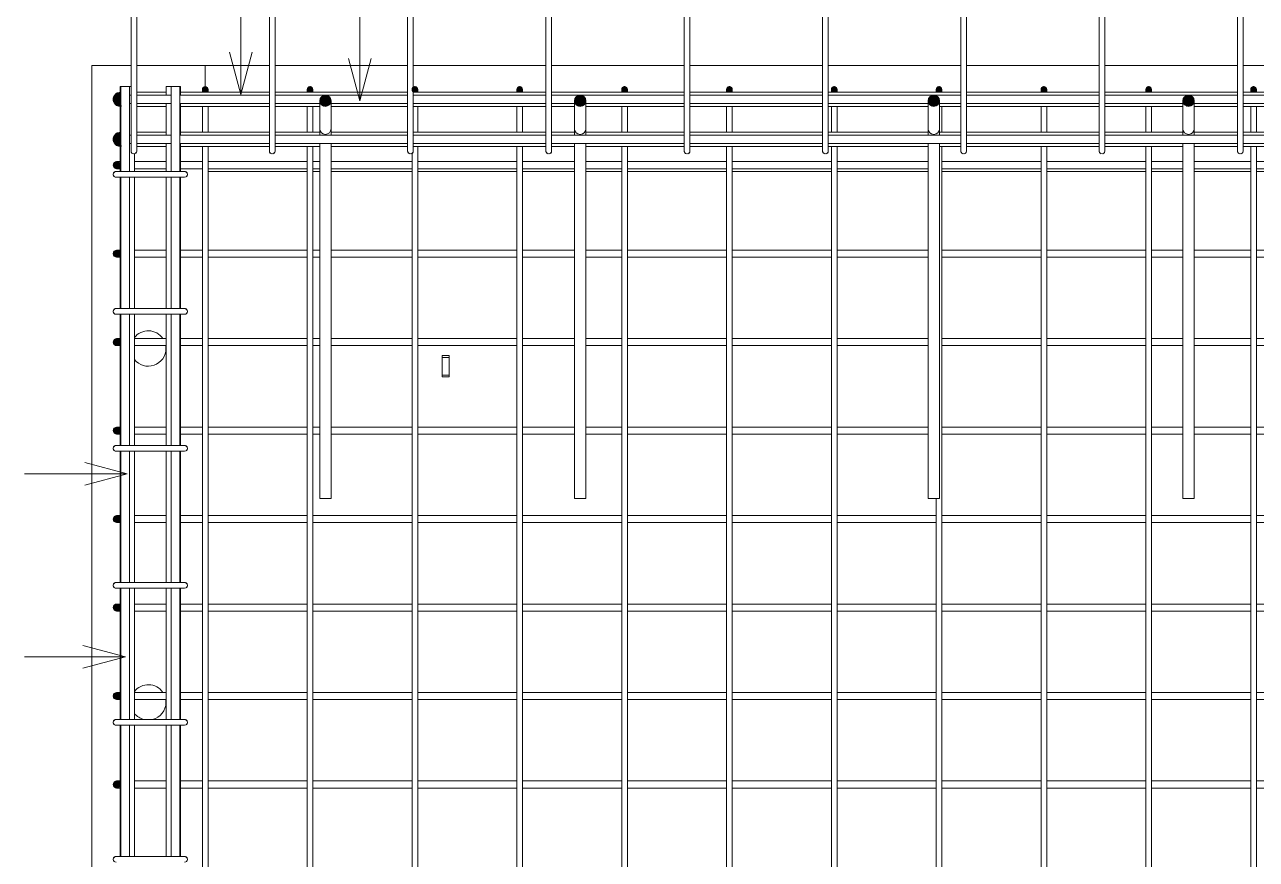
# Model space of a CAD drawing. Header units: millimetres. Extents: x 61914 to 85282, y 2378 to 28606.
# Drawn here: x 63088 to 64829, y 25979 to 27158 of the extents above; entities that cross this region are included whole.
import ezdxf

# ---------------------------------------------------------------- set-up
doc = ezdxf.new("R2010")
doc.units = ezdxf.units.MM
for name, color, linetype, lineweight in [('A-FLOR', 192, 'Continuous', 18), ('A-GENM', 13, 'Continuous', 18), ('S-RBAR', 171, 'Continuous', 18), ('S-RBAR-IDEN', 171, 'Continuous', 9)]:
    doc.layers.add(name, color=color, linetype=linetype, lineweight=lineweight)

# ---------------------------------------------------------------- blocks, each defined once
blk = doc.blocks.new('RR spread anchor face based - RR-SA-2_5-150-614724-Elevation Top1')
at = {"layer": 'A-GENM'}
for p, q in [((66318, 26687.9), (66318, 26690.4)), ((66318, 26690.4), (66328, 26690.4)), ((66318, 26662.9), (66318, 26687.9)), ((66318, 26687.9), (66328, 26687.9)), ((66328, 26690.4), (66328, 26687.9)), ((66328, 26687.9), (66328, 26662.9)), ((66318, 26660.4), (66318, 26662.9)), ((66318, 26662.9), (66328, 26662.9)), ((66328, 26660.4), (66318, 26660.4)), ((66328, 26662.9), (66328, 26660.4))]:
    blk.add_line(p, q, dxfattribs=at)

msp = doc.modelspace()

# ---------------------------------------------------------------- hatches: boundary and pattern name
at = {"layer": 'S-RBAR'}
h = msp.add_hatch(color=256, dxfattribs=at)
edge = h.paths.add_edge_path()
edge.add_arc((63223, 27052.4), 10, 84.3106, 270)
edge.add_line((63223, 27042.4), (63223, 27052.4))
edge.add_line((63223, 27052.4), (63224, 27062.3))
for points in [[(63223, 27042.4), (63224, 27043.1), (63224, 27060.5), (63217.2, 27060.5), (63213.5, 27049.3)], [(63343, 27062.4), (63347, 27066.4), (63343, 27070.4), (63339, 27066.4)], [(63491.2, 27062.4), (63495.2, 27066.4), (63491.2, 27070.4), (63487.2, 27066.4), (63491.1, 27062.5)], [(63510.6, 27042.8), (63519.5, 27045.7), (63519.5, 27055.1), (63510.6, 27058), (63505, 27050.4)], [(63639.4, 27062.4), (63643.4, 27066.4), (63639.4, 27070.4), (63635.6, 27066.2)], [(63787.6, 27062.4), (63791.6, 27066.4), (63787.6, 27070.4), (63783.6, 27066.4)], [(63870.6, 27042.8), (63879.5, 27045.7), (63879.5, 27055.1), (63870.6, 27058), (63865, 27050.4)], [(63935.8, 27062.4), (63939.8, 27066.4), (63935.8, 27070.4), (63931.8, 27066.4)], [(64084, 27062.4), (64088, 27066.4), (64084, 27070.4), (64080, 27066.4)], [(64232.1, 27062.4), (64236.1, 27066.4), (64232.1, 27070.4), (64228.1, 27066.4)], [(64370.6, 27042.8), (64379.5, 27045.7), (64379.5, 27055.1), (64370.6, 27058), (64365, 27050.4)], [(64380.3, 27062.4), (64384.3, 27066.4), (64380.3, 27070.4), (64376.3, 27066.4)], [(64528.5, 27062.4), (64532.5, 27066.4), (64528.5, 27070.4), (64524.5, 27066.4)], [(64676.7, 27062.4), (64680.7, 27066.4), (64676.7, 27070.4), (64672.7, 27066.4)], [(64730.6, 27042.8), (64739.5, 27045.7), (64739.5, 27055.1), (64730.6, 27058), (64725, 27050.4)], [(64824.9, 27062.4), (64828.9, 27066.4), (64824.9, 27070.4), (64820.9, 27066.4)], [(63223, 26985.9), (63224, 26986.6), (63224, 27004), (63217.2, 27004), (63213.5, 26992.8)], [(63218, 26954.4), (63223, 26959.4), (63218, 26964.4), (63213, 26959.4)], [(63218, 26829.4), (63223, 26834.4), (63218, 26839.4), (63213, 26834.4)], [(63218, 26704.4), (63223, 26709.4), (63218, 26714.4), (63213, 26709.4)], [(63218, 26579.4), (63223, 26584.4), (63218, 26589.4), (63213, 26584.4)], [(63218, 26454.4), (63223, 26459.4), (63218, 26464.4), (63213, 26459.4)], [(63218, 26329.4), (63223, 26334.5), (63218, 26339.4), (63213, 26334.4)], [(63218, 26204.4), (63223, 26209.4), (63218, 26214.4), (63213, 26209.4)], [(63218, 26079.4), (63223, 26084.4), (63218, 26089.4), (63213, 26084.4)]]:
    msp.add_hatch(color=256, dxfattribs=at).paths.add_polyline_path(points)
h = msp.add_hatch(color=256, dxfattribs=at)
edge = h.paths.add_edge_path()
edge.add_arc((63343, 27066.4), 4, 0, 360)
h = msp.add_hatch(color=256, dxfattribs=at)
edge = h.paths.add_edge_path()
edge.add_arc((63491.2, 27066.4), 4, 0, 360)
h = msp.add_hatch(color=256, dxfattribs=at)
edge = h.paths.add_edge_path()
edge.add_arc((63513, 27050.4), 8, 0, 360)
h = msp.add_hatch(color=256, dxfattribs=at)
edge = h.paths.add_edge_path()
edge.add_arc((63639.4, 27066.4), 4, 0, 360)
h = msp.add_hatch(color=256, dxfattribs=at)
edge = h.paths.add_edge_path()
edge.add_arc((63787.6, 27066.4), 4, 0, 360)
h = msp.add_hatch(color=256, dxfattribs=at)
edge = h.paths.add_edge_path()
edge.add_arc((63873, 27050.4), 8, 0, 360)
h = msp.add_hatch(color=256, dxfattribs=at)
edge = h.paths.add_edge_path()
edge.add_arc((63935.8, 27066.4), 4, 0, 360)
h = msp.add_hatch(color=256, dxfattribs=at)
edge = h.paths.add_edge_path()
edge.add_arc((64084, 27066.4), 4, 0, 360)
h = msp.add_hatch(color=256, dxfattribs=at)
edge = h.paths.add_edge_path()
edge.add_arc((64232.1, 27066.4), 4, 0, 360)
h = msp.add_hatch(color=256, dxfattribs=at)
edge = h.paths.add_edge_path()
edge.add_arc((64373, 27050.4), 8, 0, 360)
h = msp.add_hatch(color=256, dxfattribs=at)
edge = h.paths.add_edge_path()
edge.add_arc((64380.3, 27066.4), 4, 0, 360)
h = msp.add_hatch(color=256, dxfattribs=at)
edge = h.paths.add_edge_path()
edge.add_arc((64528.5, 27066.4), 4, 0, 360)
h = msp.add_hatch(color=256, dxfattribs=at)
edge = h.paths.add_edge_path()
edge.add_arc((64676.7, 27066.4), 4, 0, 360)
h = msp.add_hatch(color=256, dxfattribs=at)
edge = h.paths.add_edge_path()
edge.add_arc((64733, 27050.4), 8, 0, 360)
h = msp.add_hatch(color=256, dxfattribs=at)
edge = h.paths.add_edge_path()
edge.add_arc((64824.9, 27066.4), 4, 0, 360)
h = msp.add_hatch(color=256, dxfattribs=at)
edge = h.paths.add_edge_path()
edge.add_arc((63223, 27052.4), 10, 270, 277.0325)
edge.add_line((63224.3, 27042.5), (63223, 27052.4))
edge.add_line((63223, 27052.4), (63223, 27042.4))
h = msp.add_hatch(color=256, dxfattribs=at)
edge = h.paths.add_edge_path()
edge.add_arc((63223, 26995.9), 10, 84.3106, 270)
edge.add_line((63223, 26985.9), (63223, 26995.9))
edge.add_line((63223, 26995.9), (63224, 27005.8))
h = msp.add_hatch(color=256, dxfattribs=at)
edge = h.paths.add_edge_path()
edge.add_arc((63223, 26995.9), 10, 270, 277.0325)
edge.add_line((63224.3, 26986), (63223, 26995.9))
edge.add_line((63223, 26995.9), (63223, 26985.9))
h = msp.add_hatch(color=256, dxfattribs=at)
edge = h.paths.add_edge_path()
edge.add_arc((63218, 26959.4), 5, 0, 360)
h = msp.add_hatch(color=256, dxfattribs=at)
edge = h.paths.add_edge_path()
edge.add_arc((63218, 26834.4), 5, 0, 360)
h = msp.add_hatch(color=256, dxfattribs=at)
edge = h.paths.add_edge_path()
edge.add_arc((63218, 26709.4), 5, 0, 360)
h = msp.add_hatch(color=256, dxfattribs=at)
edge = h.paths.add_edge_path()
edge.add_arc((63218, 26584.4), 5, 0, 360)
h = msp.add_hatch(color=256, dxfattribs=at)
edge = h.paths.add_edge_path()
edge.add_arc((63218, 26459.4), 5, 0, 360)
h = msp.add_hatch(color=256, dxfattribs=at)
edge = h.paths.add_edge_path()
edge.add_arc((63218, 26334.4), 5, 0, 360)
h = msp.add_hatch(color=256, dxfattribs=at)
edge = h.paths.add_edge_path()
edge.add_arc((63218, 26209.4), 5, 0, 360)
h = msp.add_hatch(color=256, dxfattribs=at)
edge = h.paths.add_edge_path()
edge.add_arc((63218, 26084.4), 5, 0, 360)

# ---------------------------------------------------------------- linework, layer by layer
at = {"layer": 'A-FLOR'}
for p, q in [((63238.2, 27100.4), (63183, 27100.4)), ((63183, 27100.4), (63183, 25050.4)), ((63343, 27100.4), (63246.2, 27100.4)), ((63433.7, 27100.4), (63343, 27100.4)), ((63343, 27070.4), (63343, 27100.4)), ((63629.2, 27100.4), (63441.7, 27100.4)), ((63824.7, 27100.4), (63637.2, 27100.4)), ((64020.2, 27100.4), (63832.7, 27100.4)), ((64215.7, 27100.4), (64028.2, 27100.4)), ((64411.2, 27100.4), (64223.7, 27100.4)), ((64606.7, 27100.4), (64419.2, 27100.4)), ((64802.2, 27100.4), (64614.7, 27100.4)), ((64997.7, 27100.4), (64810.2, 27100.4)), ((63343, 27066.4), (63343, 27066.9)), ((63347, 26950.4), (63487.2, 26950.4)), ((63495.2, 26950.4), (63505, 26950.4)), ((63521, 26950.4), (63635.4, 26950.4)), ((63643.4, 26950.4), (63783.6, 26950.4)), ((63791.6, 26950.4), (63865, 26950.4)), ((63881, 26950.4), (63931.8, 26950.4)), ((63939.8, 26950.4), (64080, 26950.4)), ((64088, 26950.4), (64228.1, 26950.4)), ((64236.1, 26950.4), (64365, 26950.4)), ((64384.3, 26950.4), (64524.5, 26950.4)), ((64532.5, 26950.4), (64672.7, 26950.4)), ((64680.7, 26950.4), (64725, 26950.4)), ((64741, 26950.4), (64820.9, 26950.4)), ((64828.9, 26950.4), (64969, 26950.4))]:
    msp.add_line(p, q, dxfattribs=at)
for centre, start, end in [((63262.6, 26700.4), 34.3456, 142.1054), ((63262.6, 26700.4), 217.8946, 0), ((63262.6, 26700.4), 0, 9.2729), ((63262.6, 26200.4), 34.3456, 142.1054), ((63262.6, 26200.4), 0, 9.2729), ((63262.6, 26200.4), 283.6956, 0), ((63262.6, 26200.4), 217.8946, 256.3044)]:
    msp.add_arc(centre, 25, start, end, dxfattribs=at)
at = {"layer": 'S-RBAR'}
for p, q in [((63238.2, 27520.4), (63238.2, 26999.4)), ((63246.2, 27520.4), (63246.2, 26999.4)), ((63433.7, 27520.4), (63433.7, 26999.4)), ((63441.7, 27520.4), (63441.7, 26999.4)), ((63629.2, 27520.4), (63629.2, 26999.4)), ((63637.2, 27520.4), (63637.2, 26999.4)), ((63824.7, 27520.4), (63824.7, 26999.4)), ((63832.7, 27520.4), (63832.7, 26999.4)), ((64020.2, 27520.4), (64020.2, 26999.4)), ((64028.2, 27520.4), (64028.2, 26999.4)), ((64215.7, 27520.4), (64215.7, 26999.4)), ((64223.7, 27520.4), (64223.7, 26999.4)), ((64411.2, 27520.4), (64411.2, 26999.4)), ((64419.2, 27520.4), (64419.2, 26999.4)), ((64606.7, 27520.4), (64606.7, 26999.4)), ((64614.7, 27520.4), (64614.7, 26999.4)), ((64802.2, 27520.4), (64802.2, 26999.4)), ((64810.2, 27520.4), (64810.2, 26999.4)), ((63217.2, 27060.5), (63213.5, 27049.3)), ((63224, 27060.5), (63217.2, 27060.5)), ((63219, 27058.4), (63223.7, 27058.4)), ((63223, 27070.4), (63223, 27062.4)), ((63223, 27070.4), (63224, 27070.4)), ((63223, 27062.4), (63223.2, 27062.4)), ((63223, 27052.4), (63224, 27062.3)), ((63224, 27070.4), (63224, 26950.4)), ((63224, 27070.4), (63236, 27070.4)), ((63224, 27043.1), (63224, 27060.5)), ((63235.8, 27058.4), (63238, 27058.4)), ((63236, 27070.4), (63238.2, 27070.4)), ((63236, 27070.4), (63236, 26950.4)), ((63246.1, 27062.4), (63265, 27062.4)), ((63246.1, 27058.4), (63249, 27058.4)), ((63295.1, 27058.4), (63249, 27058.4)), ((63265, 27062.4), (63288, 27062.4)), ((63288, 27070.4), (63288, 27058.4)), ((63288, 27070.4), (63295.1, 27070.4)), ((63295.1, 27070.4), (63295.1, 26950.4)), ((63295.1, 27070.4), (63307.1, 27070.4)), ((63307.1, 27070.4), (63308, 27070.4)), ((63307.1, 27070.4), (63307.1, 26950.4)), ((63433.7, 27058.4), (63307.1, 27058.4)), ((63308, 27070.4), (63308, 27058.4)), ((63308, 27062.4), (63433.7, 27062.4)), ((63343, 27070.4), (63339, 27066.4)), ((63339, 27066.4), (63339, 27063.6)), ((63339, 27066.4), (63343, 27062.4)), ((63347, 27066.4), (63343, 27070.4)), ((63343, 27062.4), (63347, 27066.4)), ((63347, 27066.4), (63347, 27063.6)), ((63441.7, 27062.4), (63629.2, 27062.4)), ((63629.2, 27058.4), (63441.7, 27058.4)), ((63491.2, 27070.4), (63487.2, 27066.4)), ((63487.2, 27066.4), (63487.2, 27063.6)), ((63487.2, 27066.4), (63491.1, 27062.5)), ((63491.1, 27062.5), (63491.2, 27062.4)), ((63495.2, 27066.4), (63491.2, 27070.4)), ((63491.2, 27062.4), (63495.2, 27066.4)), ((63495.2, 27066.4), (63495.2, 27063.6)), ((63510.6, 27058), (63505, 27050.4)), ((63519.5, 27055.1), (63510.6, 27058)), ((63639.4, 27070.4), (63635.6, 27066.2)), ((63635.6, 27066.2), (63639.4, 27062.4)), ((63637.2, 27062.4), (63824.7, 27062.4)), ((63824.7, 27058.4), (63637.2, 27058.4)), ((63643.4, 27066.4), (63639.4, 27070.4)), ((63639.4, 27062.4), (63643.4, 27066.4)), ((63643.4, 27066.4), (63643.4, 27063.6)), ((63787.6, 27070.4), (63783.6, 27066.4)), ((63783.6, 27066.4), (63783.6, 27063.6)), ((63783.6, 27066.4), (63787.6, 27062.4)), ((63791.6, 27066.4), (63787.6, 27070.4)), ((63787.6, 27062.4), (63791.6, 27066.4)), ((63791.6, 27066.4), (63791.6, 27063.6)), ((63832.7, 27062.4), (64020.2, 27062.4)), ((64020.2, 27058.4), (63832.7, 27058.4)), ((63870.6, 27058), (63865, 27050.4)), ((63879.5, 27055.1), (63870.6, 27058)), ((63935.8, 27070.4), (63931.8, 27066.4)), ((63931.8, 27066.4), (63931.8, 27063.6)), ((63931.8, 27066.4), (63935.8, 27062.4)), ((63939.8, 27066.4), (63935.8, 27070.4)), ((63935.8, 27062.4), (63939.8, 27066.4)), ((63939.8, 27066.4), (63939.8, 27063.6)), ((64028.2, 27062.4), (64215.7, 27062.4)), ((64215.7, 27058.4), (64028.2, 27058.4)), ((64084, 27070.4), (64080, 27066.4)), ((64080, 27066.4), (64080, 27063.6)), ((64080, 27066.4), (64084, 27062.4)), ((64088, 27066.4), (64084, 27070.4)), ((64084, 27062.4), (64088, 27066.4)), ((64088, 27066.4), (64088, 27063.6)), ((64223.7, 27062.4), (64411.2, 27062.4)), ((64411.2, 27058.4), (64223.7, 27058.4)), ((64232.1, 27070.4), (64228.1, 27066.4)), ((64228.1, 27066.4), (64228.1, 27063.6)), ((64228.1, 27066.4), (64232.1, 27062.4)), ((64236.1, 27066.4), (64232.1, 27070.4)), ((64232.1, 27062.4), (64236.1, 27066.4)), ((64236.1, 27066.4), (64236.1, 27063.6)), ((64370.6, 27058), (64365, 27050.4)), ((64379.5, 27055.1), (64370.6, 27058)), ((64380.3, 27070.4), (64376.3, 27066.4)), ((64376.3, 27066.4), (64376.3, 27063.6)), ((64376.3, 27066.4), (64380.3, 27062.4)), ((64384.3, 27066.4), (64380.3, 27070.4)), ((64380.3, 27062.4), (64384.3, 27066.4)), ((64384.3, 27066.4), (64384.3, 27063.6)), ((64419.2, 27062.4), (64606.7, 27062.4)), ((64606.7, 27058.4), (64419.2, 27058.4)), ((64528.5, 27070.4), (64524.5, 27066.4)), ((64524.5, 27066.4), (64524.5, 27063.6)), ((64524.5, 27066.4), (64528.5, 27062.4)), ((64532.5, 27066.4), (64528.5, 27070.4)), ((64528.5, 27062.4), (64532.5, 27066.4)), ((64532.5, 27066.4), (64532.5, 27063.6)), ((64614.7, 27062.4), (64802.2, 27062.4)), ((64802.2, 27058.4), (64614.7, 27058.4)), ((64676.7, 27070.4), (64672.7, 27066.4)), ((64672.7, 27066.4), (64672.7, 27063.6)), ((64672.7, 27066.4), (64676.7, 27062.4)), ((64680.7, 27066.4), (64676.7, 27070.4)), ((64676.7, 27062.4), (64680.7, 27066.4)), ((64680.7, 27066.4), (64680.7, 27063.6)), ((64730.6, 27058), (64725, 27050.4)), ((64739.5, 27055.1), (64730.6, 27058)), ((64810.2, 27062.4), (64997.7, 27062.4)), ((64997.7, 27058.4), (64810.2, 27058.4)), ((64824.9, 27070.4), (64820.9, 27066.4)), ((64820.9, 27066.4), (64820.9, 27063.6)), ((64820.9, 27066.4), (64824.9, 27062.4)), ((64828.9, 27066.4), (64824.9, 27070.4)), ((64824.9, 27062.4), (64828.9, 27066.4)), ((64828.9, 27066.4), (64828.9, 27063.6)), ((63213.5, 27049.3), (63223, 27042.4)), ((63219, 27046.4), (63223.7, 27046.4)), ((63224.3, 27042.5), (63223, 27052.4)), ((63223, 27052.4), (63223, 27042.4)), ((63223, 27042.4), (63223, 27052.4)), ((63223, 27042.4), (63224, 27043.1)), ((63223, 27042.4), (63223.2, 27042.4)), ((63223, 27042.4), (63223, 27005.9)), ((63235.8, 27046.4), (63238, 27046.4)), ((63238.2, 27046.4), (63238.2, 26999.4)), ((63246.1, 27046.4), (63249, 27046.4)), ((63246.1, 27042.4), (63265, 27042.4)), ((63246.2, 27046.4), (63246.2, 26999.4)), ((63295.1, 27046.4), (63249, 27046.4)), ((63265, 27042.4), (63288, 27042.4)), ((63288, 27046.4), (63288, 27001.9)), ((63433.7, 27046.4), (63307.1, 27046.4)), ((63308, 27046.4), (63308, 27001.9)), ((63308, 27042.4), (63433.7, 27042.4)), ((63339, 27042.4), (63339, 27005.9)), ((63347, 27042.4), (63347, 27005.9)), ((63433.7, 27046.4), (63433.7, 26999.4)), ((63441.7, 27046.4), (63441.7, 26999.4)), ((63505, 27046.4), (63441.7, 27046.4)), ((63441.7, 27042.4), (63505, 27042.4)), ((63487.2, 27042.4), (63487.2, 27005.9)), ((63495.2, 27042.4), (63495.2, 27005.9)), ((63505, 27050.4), (63505, 27044.9)), ((63505, 27050.4), (63510.6, 27042.8)), ((63505, 27044.9), (63505, 27016.4)), ((63510.6, 27042.8), (63519.5, 27045.7)), ((63519.5, 27045.7), (63519.5, 27055.1)), ((63521, 27050.4), (63521, 27044.9)), ((63629.2, 27046.4), (63521, 27046.4)), ((63521, 27044.9), (63521, 27016.4)), ((63521, 27042.4), (63629.2, 27042.4)), ((63629.2, 27046.4), (63629.2, 26999.4)), ((63637.2, 27046.4), (63637.2, 26999.4)), ((63824.7, 27046.4), (63637.2, 27046.4)), ((63637.2, 27042.4), (63824.7, 27042.4)), ((63643.4, 27042.4), (63643.4, 27005.9)), ((63783.6, 27042.4), (63783.6, 27005.9)), ((63791.6, 27042.4), (63791.6, 27005.9)), ((63824.7, 27046.4), (63824.7, 26999.4)), ((63832.7, 27046.4), (63832.7, 26999.4)), ((63865, 27046.4), (63832.7, 27046.4)), ((63832.7, 27042.4), (63865, 27042.4)), ((63865, 27050.4), (63865, 27044.9)), ((63865, 27050.4), (63870.6, 27042.8)), ((63865, 27044.9), (63865, 27016.4)), ((63870.6, 27042.8), (63879.5, 27045.7)), ((63879.5, 27045.7), (63879.5, 27055.1)), ((63881, 27050.4), (63881, 27044.9)), ((64020.2, 27046.4), (63881, 27046.4)), ((63881, 27044.9), (63881, 27016.4)), ((63881, 27042.4), (64020.2, 27042.4)), ((63931.8, 27042.4), (63931.8, 27005.9)), ((63939.8, 27042.4), (63939.8, 27005.9)), ((64020.2, 27046.4), (64020.2, 26999.4)), ((64028.2, 27046.4), (64028.2, 26999.4)), ((64215.7, 27046.4), (64028.2, 27046.4)), ((64028.2, 27042.4), (64215.7, 27042.4)), ((64080, 27042.4), (64080, 27005.9)), ((64088, 27042.4), (64088, 27005.9)), ((64215.7, 27046.4), (64215.7, 26999.4)), ((64223.7, 27046.4), (64223.7, 26999.4)), ((64365, 27046.4), (64223.7, 27046.4)), ((64223.7, 27042.4), (64365, 27042.4)), ((64228.1, 27042.4), (64228.1, 27005.9)), ((64236.1, 27042.4), (64236.1, 27005.9)), ((64365, 27050.4), (64365, 27044.9)), ((64365, 27050.4), (64370.6, 27042.8)), ((64365, 27044.9), (64365, 27016.4)), ((64370.6, 27042.8), (64379.5, 27045.7)), ((64379.5, 27045.7), (64379.5, 27055.1)), ((64381, 27050.4), (64381, 27044.9)), ((64411.2, 27046.4), (64381, 27046.4)), ((64381, 27044.9), (64381, 27016.4)), ((64381, 27042.4), (64411.2, 27042.4)), ((64384.3, 27042.4), (64384.3, 27005.9)), ((64411.2, 27046.4), (64411.2, 26999.4)), ((64419.2, 27046.4), (64419.2, 26999.4)), ((64606.7, 27046.4), (64419.2, 27046.4)), ((64419.2, 27042.4), (64606.7, 27042.4)), ((64524.5, 27042.4), (64524.5, 27005.9)), ((64532.5, 27042.4), (64532.5, 27005.9)), ((64606.7, 27046.4), (64606.7, 26999.4)), ((64614.7, 27046.4), (64614.7, 26999.4)), ((64725, 27046.4), (64614.7, 27046.4)), ((64614.7, 27042.4), (64725, 27042.4)), ((64672.7, 27042.4), (64672.7, 27005.9)), ((64680.7, 27042.4), (64680.7, 27005.9)), ((64725, 27050.4), (64725, 27044.9)), ((64725, 27050.4), (64730.6, 27042.8)), ((64725, 27044.9), (64725, 27016.4)), ((64730.6, 27042.8), (64739.5, 27045.7)), ((64739.5, 27045.7), (64739.5, 27055.1)), ((64741, 27050.4), (64741, 27044.9)), ((64802.2, 27046.4), (64741, 27046.4)), ((64741, 27044.9), (64741, 27016.4)), ((64741, 27042.4), (64802.2, 27042.4)), ((64802.2, 27046.4), (64802.2, 26999.4)), ((64810.2, 27046.4), (64810.2, 26999.4)), ((64997.7, 27046.4), (64810.2, 27046.4)), ((64810.2, 27042.4), (64997.7, 27042.4)), ((64820.9, 27042.4), (64820.9, 27005.9)), ((64828.9, 27042.4), (64828.9, 27005.9)), ((63217.2, 27004), (63213.5, 26992.8)), ((63224, 27004), (63217.2, 27004)), ((63223, 27005.9), (63223.2, 27005.9)), ((63223, 26995.9), (63224, 27005.8)), ((63224, 26986.6), (63224, 27004)), ((63246.1, 27005.9), (63265, 27005.9)), ((63265, 27005.9), (63288, 27005.9)), ((63308, 27005.9), (63433.7, 27005.9)), ((63441.7, 27005.9), (63505, 27005.9)), ((63505, 27010.9), (63505, 27016.4)), ((63505, 27010.9), (63505, 27002.6)), ((63521, 27010.9), (63521, 27016.4)), ((63521, 27010.9), (63521, 27002.6)), ((63521, 27005.9), (63629.2, 27005.9)), ((63637.2, 27005.9), (63824.7, 27005.9)), ((63832.7, 27005.9), (63865, 27005.9)), ((63865, 27010.9), (63865, 27016.4)), ((63865, 27010.9), (63865, 27002.6)), ((63881, 27010.9), (63881, 27016.4)), ((63881, 27010.9), (63881, 27002.6)), ((63881, 27005.9), (64020.2, 27005.9)), ((64028.2, 27005.9), (64215.7, 27005.9)), ((64223.7, 27005.9), (64365, 27005.9)), ((64365, 27010.9), (64365, 27016.4)), ((64365, 27010.9), (64365, 27002.6)), ((64381, 27010.9), (64381, 27016.4)), ((64381, 27010.9), (64381, 27002.6)), ((64381, 27005.9), (64411.2, 27005.9)), ((64419.2, 27005.9), (64606.7, 27005.9)), ((64614.7, 27005.9), (64725, 27005.9)), ((64725, 27010.9), (64725, 27016.4)), ((64725, 27010.9), (64725, 27002.6)), ((64741, 27010.9), (64741, 27016.4)), ((64741, 27010.9), (64741, 27002.6)), ((64741, 27005.9), (64802.2, 27005.9)), ((64810.2, 27005.9), (64997.7, 27005.9)), ((63213.5, 26992.8), (63223, 26985.9)), ((63219, 27001.9), (63223.7, 27001.9)), ((63219, 26989.9), (63223.7, 26989.9)), ((63224.3, 26986), (63223, 26995.9)), ((63223, 26995.9), (63223, 26985.9)), ((63223, 26985.9), (63223, 26995.9)), ((63223, 26985.9), (63224, 26986.6)), ((63235.8, 27001.9), (63238, 27001.9)), ((63235.8, 26989.9), (63238, 26989.9)), ((63238.2, 26985.3), (63238.2, 26999.4)), ((63246.1, 27001.9), (63249, 27001.9)), ((63246.1, 26989.9), (63249, 26989.9)), ((63246.2, 26979.4), (63246.2, 26999.4)), ((63246.2, 26979.4), (63246.2, 26999.4)), ((63295.1, 27001.9), (63249, 27001.9)), ((63295.1, 26989.9), (63249, 26989.9)), ((63288, 26989.9), (63288, 26974)), ((63433.7, 27001.9), (63307.1, 27001.9)), ((63433.7, 26989.9), (63307.1, 26989.9)), ((63308, 26989.9), (63308, 26974)), ((63433.7, 26985.3), (63433.7, 26999.4)), ((63629.2, 27001.9), (63441.7, 27001.9)), ((63441.7, 26979.4), (63441.7, 26999.4)), ((63441.7, 26979.4), (63441.7, 26999.4)), ((63629.2, 26989.9), (63441.7, 26989.9)), ((63505, 26990), (63505, 26970.9)), ((63521, 26990), (63521, 26970.9)), ((63629.2, 26985.3), (63629.2, 26999.4)), ((63824.7, 27001.9), (63637.2, 27001.9)), ((63637.2, 26979.4), (63637.2, 26999.4)), ((63637.2, 26979.4), (63637.2, 26999.4)), ((63824.7, 26989.9), (63637.2, 26989.9)), ((63824.7, 26985.3), (63824.7, 26999.4)), ((64020.2, 27001.9), (63832.7, 27001.9)), ((63832.7, 26979.4), (63832.7, 26999.4)), ((63832.7, 26979.4), (63832.7, 26999.4)), ((64020.2, 26989.9), (63832.7, 26989.9)), ((63865, 26990), (63865, 26970.9)), ((63881, 26990), (63881, 26970.9)), ((64020.2, 26985.3), (64020.2, 26999.4)), ((64215.7, 27001.9), (64028.2, 27001.9)), ((64028.2, 26979.4), (64028.2, 26999.4)), ((64028.2, 26979.4), (64028.2, 26999.4)), ((64215.7, 26989.9), (64028.2, 26989.9)), ((64215.7, 26985.3), (64215.7, 26999.4)), ((64411.2, 27001.9), (64223.7, 27001.9)), ((64223.7, 26979.4), (64223.7, 26999.4)), ((64223.7, 26979.4), (64223.7, 26999.4)), ((64411.2, 26989.9), (64223.7, 26989.9)), ((64365, 26990), (64365, 26970.9)), ((64381, 26990), (64381, 26970.9)), ((64411.2, 26985.3), (64411.2, 26999.4)), ((64606.7, 27001.9), (64419.2, 27001.9)), ((64419.2, 26979.4), (64419.2, 26999.4)), ((64419.2, 26979.4), (64419.2, 26999.4)), ((64606.7, 26989.9), (64419.2, 26989.9)), ((64606.7, 26985.3), (64606.7, 26999.4)), ((64802.2, 27001.9), (64614.7, 27001.9)), ((64614.7, 26979.4), (64614.7, 26999.4)), ((64614.7, 26979.4), (64614.7, 26999.4)), ((64802.2, 26989.9), (64614.7, 26989.9)), ((64725, 26990), (64725, 26970.9)), ((64741, 26990), (64741, 26970.9)), ((64802.2, 26985.3), (64802.2, 26999.4)), ((64997.7, 27001.9), (64810.2, 27001.9)), ((64810.2, 26979.4), (64810.2, 26999.4)), ((64810.2, 26979.4), (64810.2, 26999.4)), ((64997.7, 26989.9), (64810.2, 26989.9)), ((63223, 26985.9), (63223.2, 26985.9)), ((63223, 26985.9), (63223, 26974)), ((63223, 26965.9), (63223, 26974)), ((63238.2, 26979.4), (63238.2, 26985.3)), ((63238.2, 26979.4), (63238.2, 26985.3)), ((63243, 26975.5), (63243, 26974)), ((63243, 26965.9), (63243, 26974)), ((63246.1, 26985.9), (63265, 26985.9)), ((63265, 26985.9), (63288, 26985.9)), ((63288, 26965.9), (63288, 26974)), ((63308, 26985.9), (63433.7, 26985.9)), ((63308, 26965.9), (63308, 26974)), ((63339, 26985.9), (63339, 26973.6)), ((63339, 26973.6), (63339, 26965.1)), ((63347, 26985.9), (63347, 26973.6)), ((63347, 26973.6), (63347, 26965.1)), ((63433.7, 26979.4), (63433.7, 26985.3)), ((63433.7, 26979.4), (63433.7, 26985.3)), ((63441.7, 26985.9), (63505, 26985.9)), ((63487.2, 26985.9), (63487.2, 26973.6)), ((63487.2, 26973.6), (63487.2, 26965.1)), ((63495.2, 26985.9), (63495.2, 26973.6)), ((63495.2, 26973.6), (63495.2, 26965.1)), ((63505, 26970.9), (63505, 26488.5)), ((63521, 26985.9), (63629.2, 26985.9)), ((63521, 26970.9), (63521, 26488.5)), ((63629.2, 26979.4), (63629.2, 26985.3)), ((63629.2, 26979.4), (63629.2, 26985.3)), ((63635.4, 26976.4), (63635.4, 26973.6)), ((63635.4, 26973.6), (63635.4, 26965.1)), ((63637.2, 26985.9), (63824.7, 26985.9)), ((63643.4, 26985.9), (63643.4, 26973.6)), ((63643.4, 26973.6), (63643.4, 26965.1)), ((63783.6, 26985.9), (63783.6, 26973.6)), ((63783.6, 26973.6), (63783.6, 26965.1)), ((63791.6, 26985.9), (63791.6, 26973.6)), ((63791.6, 26973.6), (63791.6, 26965.1)), ((63824.7, 26979.4), (63824.7, 26985.3)), ((63824.7, 26979.4), (63824.7, 26985.3)), ((63832.7, 26985.9), (63865, 26985.9)), ((63865, 26970.9), (63865, 26488.5)), ((63881, 26985.9), (64020.2, 26985.9)), ((63881, 26970.9), (63881, 26488.5)), ((63931.8, 26985.9), (63931.8, 26973.6)), ((63931.8, 26973.6), (63931.8, 26965.1)), ((63939.8, 26985.9), (63939.8, 26973.6)), ((63939.8, 26973.6), (63939.8, 26965.1)), ((64020.2, 26979.4), (64020.2, 26985.3)), ((64020.2, 26979.4), (64020.2, 26985.3)), ((64028.2, 26985.9), (64215.7, 26985.9)), ((64080, 26985.9), (64080, 26973.6)), ((64080, 26973.6), (64080, 26965.1)), ((64088, 26985.9), (64088, 26973.6)), ((64088, 26973.6), (64088, 26965.1)), ((64215.7, 26979.4), (64215.7, 26985.3)), ((64215.7, 26979.4), (64215.7, 26985.3)), ((64223.7, 26985.9), (64365, 26985.9)), ((64228.1, 26985.9), (64228.1, 26973.6)), ((64228.1, 26973.6), (64228.1, 26965.1)), ((64236.1, 26985.9), (64236.1, 26973.6)), ((64236.1, 26973.6), (64236.1, 26965.1)), ((64365, 26970.9), (64365, 26488.5)), ((64381, 26985.9), (64411.2, 26985.9)), ((64381, 26970.9), (64381, 26488.5)), ((64384.3, 26985.9), (64384.3, 26973.6)), ((64384.3, 26973.6), (64384.3, 26965.1)), ((64411.2, 26979.4), (64411.2, 26985.3)), ((64411.2, 26979.4), (64411.2, 26985.3)), ((64419.2, 26985.9), (64606.7, 26985.9)), ((64524.5, 26985.9), (64524.5, 26973.6)), ((64524.5, 26973.6), (64524.5, 26965.1)), ((64532.5, 26985.9), (64532.5, 26973.6)), ((64532.5, 26973.6), (64532.5, 26965.1)), ((64606.7, 26979.4), (64606.7, 26985.3)), ((64606.7, 26979.4), (64606.7, 26985.3)), ((64614.7, 26985.9), (64725, 26985.9)), ((64672.7, 26985.9), (64672.7, 26973.6)), ((64672.7, 26973.6), (64672.7, 26965.1)), ((64680.7, 26985.9), (64680.7, 26973.6)), ((64680.7, 26973.6), (64680.7, 26965.1)), ((64725, 26970.9), (64725, 26488.5)), ((64741, 26985.9), (64802.2, 26985.9)), ((64741, 26970.9), (64741, 26488.5)), ((64802.2, 26979.4), (64802.2, 26985.3)), ((64802.2, 26979.4), (64802.2, 26985.3)), ((64810.2, 26985.9), (64997.7, 26985.9)), ((64820.9, 26985.9), (64820.9, 26973.6)), ((64820.9, 26973.6), (64820.9, 26965.1)), ((64828.9, 26985.9), (64828.9, 26973.6)), ((64828.9, 26973.6), (64828.9, 26965.1)), ((63218, 26964.4), (63213, 26959.4)), ((63213, 26959.4), (63218, 26954.4)), ((63218, 26964.4), (63222.7, 26964.4)), ((63223, 26959.4), (63218, 26964.4)), ((63218, 26954.4), (63223, 26959.4)), ((63218, 26954.4), (63222.7, 26954.4)), ((63223, 26965.9), (63223, 26950.4)), ((63243, 26965.9), (63243, 26950.4)), ((63243, 26964.4), (63288, 26964.4)), ((63243, 26954.4), (63288, 26954.4)), ((63288, 26965.9), (63288, 26950.4)), ((63308, 26965.9), (63308, 26950.4)), ((63308, 26964.4), (63339, 26964.4)), ((63308, 26954.4), (63339, 26954.4)), ((63339, 26965.1), (63339, 26951.7)), ((63339, 26943.2), (63339, 26951.7)), ((63347, 26965.1), (63347, 26951.7)), ((63347, 26964.4), (63487.2, 26964.4)), ((63347, 26954.4), (63487.2, 26954.4)), ((63347, 26943.2), (63347, 26951.7)), ((63487.2, 26965.1), (63487.2, 26951.7)), ((63487.2, 26943.2), (63487.2, 26951.7)), ((63495.2, 26965.1), (63495.2, 26951.7)), ((63495.2, 26964.4), (63505, 26964.4)), ((63495.2, 26954.4), (63505, 26954.4)), ((63495.2, 26943.2), (63495.2, 26951.7)), ((63521, 26964.4), (63635.4, 26964.4)), ((63521, 26954.4), (63635.4, 26954.4)), ((63635.4, 26965.1), (63635.4, 26951.7)), ((63635.4, 26943.2), (63635.4, 26951.7)), ((63643.4, 26965.1), (63643.4, 26951.7)), ((63643.4, 26964.4), (63783.6, 26964.4)), ((63643.4, 26954.4), (63783.6, 26954.4)), ((63643.4, 26943.2), (63643.4, 26951.7)), ((63783.6, 26965.1), (63783.6, 26951.7)), ((63783.6, 26943.2), (63783.6, 26951.7)), ((63791.6, 26965.1), (63791.6, 26951.7)), ((63791.6, 26964.4), (63865, 26964.4)), ((63791.6, 26954.4), (63865, 26954.4)), ((63791.6, 26943.2), (63791.6, 26951.7)), ((63881, 26964.4), (63931.8, 26964.4)), ((63881, 26954.4), (63931.8, 26954.4)), ((63931.8, 26965.1), (63931.8, 26951.7)), ((63931.8, 26943.2), (63931.8, 26951.7)), ((63939.8, 26965.1), (63939.8, 26951.7)), ((63939.8, 26964.4), (64080, 26964.4)), ((63939.8, 26954.4), (64080, 26954.4)), ((63939.8, 26943.2), (63939.8, 26951.7)), ((64080, 26965.1), (64080, 26951.7)), ((64080, 26943.2), (64080, 26951.7)), ((64088, 26965.1), (64088, 26951.7)), ((64088, 26964.4), (64228.1, 26964.4)), ((64088, 26954.4), (64228.1, 26954.4)), ((64088, 26943.2), (64088, 26951.7)), ((64228.1, 26965.1), (64228.1, 26951.7)), ((64228.1, 26943.2), (64228.1, 26951.7)), ((64236.1, 26965.1), (64236.1, 26951.7)), ((64236.1, 26964.4), (64365, 26964.4)), ((64236.1, 26954.4), (64365, 26954.4)), ((64236.1, 26943.2), (64236.1, 26951.7)), ((64384.3, 26965.1), (64384.3, 26951.7)), ((64384.3, 26964.4), (64524.5, 26964.4)), ((64384.3, 26954.4), (64524.5, 26954.4)), ((64384.3, 26943.2), (64384.3, 26951.7)), ((64524.5, 26965.1), (64524.5, 26951.7)), ((64524.5, 26943.2), (64524.5, 26951.7)), ((64532.5, 26965.1), (64532.5, 26951.7)), ((64532.5, 26964.4), (64672.7, 26964.4)), ((64532.5, 26954.4), (64672.7, 26954.4)), ((64532.5, 26943.2), (64532.5, 26951.7)), ((64672.7, 26965.1), (64672.7, 26951.7)), ((64672.7, 26943.2), (64672.7, 26951.7)), ((64680.7, 26965.1), (64680.7, 26951.7)), ((64680.7, 26964.4), (64725, 26964.4)), ((64680.7, 26954.4), (64725, 26954.4)), ((64680.7, 26943.2), (64680.7, 26951.7)), ((64741, 26964.4), (64820.9, 26964.4)), ((64741, 26954.4), (64820.9, 26954.4)), ((64820.9, 26965.1), (64820.9, 26951.7)), ((64820.9, 26943.2), (64820.9, 26951.7)), ((64828.9, 26965.1), (64828.9, 26951.7)), ((64828.9, 26964.4), (64969, 26964.4)), ((64828.9, 26954.4), (64969, 26954.4)), ((64828.9, 26943.2), (64828.9, 26951.7)), ((63217, 26950.4), (63215.6, 26950.4)), ((63217, 26942.4), (63215.6, 26942.4)), ((63217, 26950.4), (63237, 26950.4)), ((63217, 26942.4), (63237, 26942.4)), ((63223, 26942.4), (63223, 26866.7)), ((63224, 26942.4), (63224, 26756.8)), ((63236, 26942.4), (63236, 26756.8)), ((63294, 26950.4), (63237, 26950.4)), ((63294, 26942.4), (63237, 26942.4)), ((63243, 26942.4), (63243, 26866.7)), ((63288, 26942.4), (63288, 26866.7)), ((63294, 26950.4), (63308.2, 26950.4)), ((63294, 26942.4), (63314, 26942.4)), ((63294, 26942.4), (63314, 26942.4)), ((63295.1, 26942.4), (63295.1, 26756.8)), ((63307.1, 26942.4), (63307.1, 26756.8)), ((63308, 26942.4), (63308, 26866.7)), ((63308.2, 26950.4), (63314, 26950.4)), ((63308.2, 26950.4), (63314, 26950.4)), ((63339, 26943.2), (63339, 25207.6)), ((63347, 26943.2), (63347, 25207.6)), ((63487.2, 26943.2), (63487.2, 25207.6)), ((63495.2, 26943.2), (63495.2, 25207.6)), ((63635.4, 26943.2), (63635.4, 25207.6)), ((63643.4, 26943.2), (63643.4, 25207.6)), ((63783.6, 26943.2), (63783.6, 25207.6)), ((63791.6, 26943.2), (63791.6, 25207.6)), ((63931.8, 26943.2), (63931.8, 25207.6)), ((63939.8, 26943.2), (63939.8, 25207.6)), ((64080, 26943.2), (64080, 25207.6)), ((64088, 26943.2), (64088, 25207.6)), ((64228.1, 26943.2), (64228.1, 25207.6)), ((64236.1, 26943.2), (64236.1, 25207.6)), ((64384.3, 26943.2), (64384.3, 25207.6)), ((64524.5, 26943.2), (64524.5, 25207.6)), ((64532.5, 26943.2), (64532.5, 25207.6)), ((64672.7, 26943.2), (64672.7, 25207.6)), ((64680.7, 26943.2), (64680.7, 25207.6)), ((64820.9, 26943.2), (64820.9, 25207.6)), ((64828.9, 26943.2), (64828.9, 25207.6)), ((63223, 26866.7), (63223, 26858.6)), ((63243, 26866.7), (63243, 26858.6)), ((63288, 26866.7), (63288, 26858.6)), ((63308, 26866.7), (63308, 26858.6)), ((63223, 26858.6), (63223, 26756.8)), ((63243, 26858.6), (63243, 26756.8)), ((63288, 26858.6), (63288, 26756.8)), ((63308, 26858.6), (63308, 26756.8)), ((63218, 26839.4), (63213, 26834.4)), ((63213, 26834.4), (63218, 26829.4)), ((63218, 26839.4), (63222.7, 26839.4)), ((63223, 26834.4), (63218, 26839.4)), ((63218, 26829.4), (63223, 26834.4)), ((63243, 26839.4), (63288, 26839.4)), ((63308, 26839.4), (63339, 26839.4)), ((63347, 26839.4), (63487.2, 26839.4)), ((63495.2, 26839.4), (63505, 26839.4)), ((63521, 26839.4), (63635.4, 26839.4)), ((63643.4, 26839.4), (63783.6, 26839.4)), ((63791.6, 26839.4), (63865, 26839.4)), ((63881, 26839.4), (63931.8, 26839.4)), ((63939.8, 26839.4), (64080, 26839.4)), ((64088, 26839.4), (64228.1, 26839.4)), ((64236.1, 26839.4), (64365, 26839.4)), ((64384.3, 26839.4), (64524.5, 26839.4)), ((64532.5, 26839.4), (64672.7, 26839.4)), ((64680.7, 26839.4), (64725, 26839.4)), ((64741, 26839.4), (64820.9, 26839.4)), ((64828.9, 26839.4), (64969, 26839.4)), ((63218, 26829.4), (63222.7, 26829.4)), ((63243, 26829.4), (63288, 26829.4)), ((63308, 26829.4), (63339, 26829.4)), ((63347, 26829.4), (63487.2, 26829.4)), ((63495.2, 26829.4), (63505, 26829.4)), ((63521, 26829.4), (63635.4, 26829.4)), ((63643.4, 26829.4), (63783.6, 26829.4)), ((63791.6, 26829.4), (63865, 26829.4)), ((63881, 26829.4), (63931.8, 26829.4)), ((63939.8, 26829.4), (64080, 26829.4)), ((64088, 26829.4), (64228.1, 26829.4)), ((64236.1, 26829.4), (64365, 26829.4)), ((64384.3, 26829.4), (64524.5, 26829.4)), ((64532.5, 26829.4), (64672.7, 26829.4)), ((64680.7, 26829.4), (64725, 26829.4)), ((64741, 26829.4), (64820.9, 26829.4)), ((64828.9, 26829.4), (64969, 26829.4)), ((63217, 26756.8), (63215.6, 26756.8)), ((63217, 26748.8), (63215.6, 26748.8)), ((63217, 26756.8), (63237, 26756.8)), ((63217, 26748.8), (63237, 26748.8)), ((63223, 26748.8), (63223, 26563.3)), ((63224, 26748.8), (63224, 26563.3)), ((63236, 26748.8), (63236, 26563.3)), ((63294, 26756.8), (63237, 26756.8)), ((63294, 26748.8), (63237, 26748.8)), ((63243, 26748.8), (63243, 26563.3)), ((63288, 26748.8), (63288, 26563.3)), ((63294, 26756.8), (63308.2, 26756.8)), ((63294, 26748.8), (63314, 26748.8)), ((63294, 26748.8), (63314, 26748.8)), ((63295.1, 26748.8), (63295.1, 26563.3)), ((63307.1, 26748.8), (63307.1, 26563.3)), ((63308, 26748.8), (63308, 26563.3)), ((63308.2, 26756.8), (63314, 26756.8)), ((63308.2, 26756.8), (63314, 26756.8)), ((63218, 26714.4), (63213, 26709.4)), ((63213, 26709.4), (63218, 26704.4)), ((63218, 26714.4), (63222.7, 26714.4)), ((63223, 26709.4), (63218, 26714.4)), ((63218, 26704.4), (63223, 26709.4)), ((63243, 26714.4), (63288, 26714.4)), ((63308, 26714.4), (63339, 26714.4)), ((63347, 26714.4), (63487.2, 26714.4)), ((63495.2, 26714.4), (63505, 26714.4)), ((63521, 26714.4), (63635.4, 26714.4)), ((63643.4, 26714.4), (63783.6, 26714.4)), ((63791.6, 26714.4), (63865, 26714.4)), ((63881, 26714.4), (63931.8, 26714.4)), ((63939.8, 26714.4), (64080, 26714.4)), ((64088, 26714.4), (64228.1, 26714.4)), ((64236.1, 26714.4), (64365, 26714.4)), ((64384.3, 26714.4), (64524.5, 26714.4)), ((64532.5, 26714.4), (64672.7, 26714.4)), ((64680.7, 26714.4), (64725, 26714.4)), ((64741, 26714.4), (64820.9, 26714.4)), ((64828.9, 26714.4), (64969, 26714.4)), ((63218, 26704.4), (63222.7, 26704.4)), ((63243, 26704.4), (63288, 26704.4)), ((63308, 26704.4), (63339, 26704.4)), ((63347, 26704.4), (63487.2, 26704.4)), ((63495.2, 26704.4), (63505, 26704.4)), ((63521, 26704.4), (63635.4, 26704.4)), ((63643.4, 26704.4), (63783.6, 26704.4)), ((63791.6, 26704.4), (63865, 26704.4)), ((63881, 26704.4), (63931.8, 26704.4)), ((63939.8, 26704.4), (64080, 26704.4)), ((64088, 26704.4), (64228.1, 26704.4)), ((64236.1, 26704.4), (64365, 26704.4)), ((64384.3, 26704.4), (64524.5, 26704.4)), ((64532.5, 26704.4), (64672.7, 26704.4)), ((64680.7, 26704.4), (64725, 26704.4)), ((64741, 26704.4), (64820.9, 26704.4)), ((64828.9, 26704.4), (64969, 26704.4)), ((63218, 26589.4), (63213, 26584.4)), ((63218, 26589.4), (63222.7, 26589.4)), ((63223, 26584.4), (63218, 26589.4)), ((63243, 26589.4), (63288, 26589.4)), ((63308, 26589.4), (63339, 26589.4)), ((63347, 26589.4), (63487.2, 26589.4)), ((63495.2, 26589.4), (63505, 26589.4)), ((63521, 26589.4), (63635.4, 26589.4)), ((63643.4, 26589.4), (63783.6, 26589.4)), ((63791.6, 26589.4), (63865, 26589.4)), ((63881, 26589.4), (63931.8, 26589.4)), ((63939.8, 26589.4), (64080, 26589.4)), ((64088, 26589.4), (64228.1, 26589.4)), ((64236.1, 26589.4), (64365, 26589.4)), ((64384.3, 26589.4), (64524.5, 26589.4)), ((64532.5, 26589.4), (64672.7, 26589.4)), ((64680.7, 26589.4), (64725, 26589.4)), ((64741, 26589.4), (64820.9, 26589.4)), ((64828.9, 26589.4), (64969, 26589.4)), ((63213, 26584.4), (63218, 26579.4)), ((63218, 26579.4), (63223, 26584.4)), ((63218, 26579.4), (63222.7, 26579.4)), ((63243, 26579.4), (63288, 26579.4)), ((63308, 26579.4), (63339, 26579.4)), ((63347, 26579.4), (63487.2, 26579.4)), ((63495.2, 26579.4), (63505, 26579.4)), ((63521, 26579.4), (63635.4, 26579.4)), ((63643.4, 26579.4), (63783.6, 26579.4)), ((63791.6, 26579.4), (63865, 26579.4)), ((63881, 26579.4), (63931.8, 26579.4)), ((63939.8, 26579.4), (64080, 26579.4)), ((64088, 26579.4), (64228.1, 26579.4)), ((64236.1, 26579.4), (64365, 26579.4)), ((64384.3, 26579.4), (64524.5, 26579.4)), ((64532.5, 26579.4), (64672.7, 26579.4)), ((64680.7, 26579.4), (64725, 26579.4)), ((64741, 26579.4), (64820.9, 26579.4)), ((64828.9, 26579.4), (64969, 26579.4)), ((63217, 26563.3), (63215.6, 26563.3)), ((63217, 26555.3), (63215.6, 26555.3)), ((63217, 26563.3), (63237, 26563.3)), ((63217, 26555.3), (63237, 26555.3)), ((63223, 26555.3), (63223, 26369.7)), ((63224, 26555.3), (63224, 26369.7)), ((63236, 26555.3), (63236, 26369.7)), ((63294, 26563.3), (63237, 26563.3)), ((63294, 26555.3), (63237, 26555.3)), ((63243, 26555.3), (63243, 26369.7)), ((63288, 26555.3), (63288, 26369.7)), ((63294, 26563.3), (63308.2, 26563.3)), ((63294, 26555.3), (63314, 26555.3)), ((63294, 26555.3), (63314, 26555.3)), ((63295.1, 26555.3), (63295.1, 26369.7)), ((63307.1, 26555.3), (63307.1, 26369.7)), ((63308, 26555.3), (63308, 26369.7)), ((63308.2, 26563.3), (63314, 26563.3)), ((63308.2, 26563.3), (63314, 26563.3)), ((63505, 26488.5), (63521, 26488.5)), ((63865, 26488.5), (63881, 26488.5)), ((64365, 26488.5), (64381, 26488.5)), ((64376.3, 26488.5), (64376.3, 25207.6)), ((64725, 26488.5), (64741, 26488.5)), ((63218, 26464.4), (63213, 26459.4)), ((63218, 26464.4), (63222.7, 26464.4)), ((63223, 26459.4), (63218, 26464.4)), ((63243, 26464.4), (63288, 26464.4)), ((63308, 26464.4), (63339, 26464.4)), ((63347, 26464.4), (63487.2, 26464.4)), ((63495.2, 26464.4), (63635.4, 26464.4)), ((63643.4, 26464.4), (63783.6, 26464.4)), ((63791.6, 26464.4), (63931.8, 26464.4)), ((63939.8, 26464.4), (64080, 26464.4)), ((64088, 26464.4), (64228.1, 26464.4)), ((64236.1, 26464.4), (64376.3, 26464.4)), ((64384.3, 26464.4), (64524.5, 26464.4)), ((64532.5, 26464.4), (64672.7, 26464.4)), ((64680.7, 26464.4), (64820.9, 26464.4)), ((64828.9, 26464.4), (64969, 26464.4)), ((63213, 26459.4), (63218, 26454.4)), ((63218, 26454.4), (63223, 26459.4)), ((63218, 26454.4), (63222.7, 26454.4)), ((63243, 26454.4), (63288, 26454.4)), ((63308, 26454.4), (63339, 26454.4)), ((63347, 26454.4), (63487.2, 26454.4)), ((63495.2, 26454.4), (63635.4, 26454.4)), ((63643.4, 26454.4), (63783.6, 26454.4)), ((63791.6, 26454.4), (63931.8, 26454.4)), ((63939.8, 26454.4), (64080, 26454.4)), ((64088, 26454.4), (64228.1, 26454.4)), ((64236.1, 26454.4), (64376.3, 26454.4)), ((64384.3, 26454.4), (64524.5, 26454.4)), ((64532.5, 26454.4), (64672.7, 26454.4)), ((64680.7, 26454.4), (64820.9, 26454.4)), ((64828.9, 26454.4), (64969, 26454.4)), ((63217, 26369.7), (63215.6, 26369.7)), ((63217, 26361.7), (63215.6, 26361.7)), ((63217, 26369.7), (63237, 26369.7)), ((63217, 26361.7), (63237, 26361.7)), ((63223, 26361.7), (63223, 26176.2)), ((63224, 26361.7), (63224, 26176.2)), ((63236, 26361.7), (63236, 26176.2)), ((63294, 26369.7), (63237, 26369.7)), ((63294, 26361.7), (63237, 26361.7)), ((63243, 26361.7), (63243, 26176.2)), ((63288, 26361.7), (63288, 26176.2)), ((63294, 26369.7), (63308.2, 26369.7)), ((63294, 26361.7), (63314, 26361.7)), ((63294, 26361.7), (63314, 26361.7)), ((63295.1, 26361.7), (63295.1, 26176.2)), ((63307.1, 26361.7), (63307.1, 26176.2)), ((63308, 26361.7), (63308, 26176.2)), ((63308.2, 26369.7), (63314, 26369.7)), ((63308.2, 26369.7), (63314, 26369.7)), ((63218, 26339.4), (63213, 26334.4)), ((63213, 26334.4), (63218, 26329.4)), ((63218, 26339.4), (63222.7, 26339.4)), ((63223, 26334.5), (63218, 26339.4)), ((63218, 26329.4), (63223, 26334.5)), ((63218, 26329.4), (63222.7, 26329.4)), ((63243, 26339.4), (63288, 26339.4)), ((63243, 26329.4), (63288, 26329.4)), ((63308, 26339.4), (63339, 26339.4)), ((63308, 26329.4), (63339, 26329.4)), ((63347, 26339.4), (63487.2, 26339.4)), ((63347, 26329.4), (63487.2, 26329.4)), ((63495.2, 26339.4), (63635.4, 26339.4)), ((63495.2, 26329.4), (63635.4, 26329.4)), ((63643.4, 26339.4), (63783.6, 26339.4)), ((63643.4, 26329.4), (63783.6, 26329.4)), ((63791.6, 26339.4), (63931.8, 26339.4)), ((63791.6, 26329.4), (63931.8, 26329.4)), ((63939.8, 26339.4), (64080, 26339.4)), ((63939.8, 26329.4), (64080, 26329.4)), ((64088, 26339.4), (64228.1, 26339.4)), ((64088, 26329.4), (64228.1, 26329.4)), ((64236.1, 26339.4), (64376.3, 26339.4)), ((64236.1, 26329.4), (64376.3, 26329.4)), ((64384.3, 26339.4), (64524.5, 26339.4)), ((64384.3, 26329.4), (64524.5, 26329.4)), ((64532.5, 26339.4), (64672.7, 26339.4)), ((64532.5, 26329.4), (64672.7, 26329.4)), ((64680.7, 26339.4), (64820.9, 26339.4)), ((64680.7, 26329.4), (64820.9, 26329.4)), ((64828.9, 26339.4), (64969, 26339.4)), ((64828.9, 26329.4), (64969, 26329.4)), ((63218, 26214.4), (63213, 26209.4)), ((63213, 26209.4), (63218, 26204.4)), ((63218, 26214.4), (63222.7, 26214.4)), ((63223, 26209.4), (63218, 26214.4)), ((63218, 26204.4), (63223, 26209.4)), ((63218, 26204.4), (63222.7, 26204.4)), ((63243, 26214.4), (63288, 26214.4)), ((63243, 26204.4), (63288, 26204.4)), ((63308, 26214.4), (63339, 26214.4)), ((63308, 26204.4), (63339, 26204.4)), ((63347, 26214.4), (63487.2, 26214.4)), ((63347, 26204.4), (63487.2, 26204.4)), ((63495.2, 26214.4), (63635.4, 26214.4)), ((63495.2, 26204.4), (63635.4, 26204.4)), ((63643.4, 26214.4), (63783.6, 26214.4)), ((63643.4, 26204.4), (63783.6, 26204.4)), ((63791.6, 26214.4), (63931.8, 26214.4)), ((63791.6, 26204.4), (63931.8, 26204.4)), ((63939.8, 26214.4), (64080, 26214.4)), ((63939.8, 26204.4), (64080, 26204.4)), ((64088, 26214.4), (64228.1, 26214.4)), ((64088, 26204.4), (64228.1, 26204.4)), ((64236.1, 26214.4), (64376.3, 26214.4)), ((64236.1, 26204.4), (64376.3, 26204.4)), ((64384.3, 26214.4), (64524.5, 26214.4)), ((64384.3, 26204.4), (64524.5, 26204.4)), ((64532.5, 26214.4), (64672.7, 26214.4)), ((64532.5, 26204.4), (64672.7, 26204.4)), ((64680.7, 26214.4), (64820.9, 26214.4)), ((64680.7, 26204.4), (64820.9, 26204.4)), ((64828.9, 26214.4), (64969, 26214.4)), ((64828.9, 26204.4), (64969, 26204.4)), ((63217, 26176.2), (63215.6, 26176.2)), ((63217, 26168.2), (63215.6, 26168.2)), ((63217, 26176.2), (63237, 26176.2)), ((63217, 26168.2), (63237, 26168.2)), ((63223, 26168.2), (63223, 25982.6)), ((63224, 26168.2), (63224, 25982.6)), ((63236, 26168.2), (63236, 25982.6)), ((63294, 26176.2), (63237, 26176.2)), ((63294, 26168.2), (63237, 26168.2)), ((63243, 26168.2), (63243, 25982.6)), ((63288, 26168.2), (63288, 25982.6)), ((63294, 26176.2), (63308.2, 26176.2)), ((63294, 26168.2), (63314, 26168.2)), ((63294, 26168.2), (63314, 26168.2)), ((63295.1, 26168.2), (63295.1, 25982.6)), ((63307.1, 26168.2), (63307.1, 25982.6)), ((63308, 26168.2), (63308, 25982.6)), ((63308.2, 26176.2), (63314, 26176.2)), ((63308.2, 26176.2), (63314, 26176.2)), ((63218, 26089.4), (63213, 26084.4)), ((63213, 26084.4), (63218, 26079.4)), ((63218, 26089.4), (63222.7, 26089.4)), ((63223, 26084.4), (63218, 26089.4)), ((63218, 26079.4), (63223, 26084.4)), ((63243, 26089.4), (63288, 26089.4)), ((63308, 26089.4), (63339, 26089.4)), ((63347, 26089.4), (63487.2, 26089.4)), ((63495.2, 26089.4), (63635.4, 26089.4)), ((63643.4, 26089.4), (63783.6, 26089.4)), ((63791.6, 26089.4), (63931.8, 26089.4)), ((63939.8, 26089.4), (64080, 26089.4)), ((64088, 26089.4), (64228.1, 26089.4)), ((64236.1, 26089.4), (64376.3, 26089.4)), ((64384.3, 26089.4), (64524.5, 26089.4)), ((64532.5, 26089.4), (64672.7, 26089.4)), ((64680.7, 26089.4), (64820.9, 26089.4)), ((64828.9, 26089.4), (64969, 26089.4)), ((63218, 26079.4), (63222.7, 26079.4)), ((63243, 26079.4), (63288, 26079.4)), ((63308, 26079.4), (63339, 26079.4)), ((63347, 26079.4), (63487.2, 26079.4)), ((63495.2, 26079.4), (63635.4, 26079.4)), ((63643.4, 26079.4), (63783.6, 26079.4)), ((63791.6, 26079.4), (63931.8, 26079.4)), ((63939.8, 26079.4), (64080, 26079.4)), ((64088, 26079.4), (64228.1, 26079.4)), ((64236.1, 26079.4), (64376.3, 26079.4)), ((64384.3, 26079.4), (64524.5, 26079.4)), ((64532.5, 26079.4), (64672.7, 26079.4)), ((64680.7, 26079.4), (64820.9, 26079.4)), ((64828.9, 26079.4), (64969, 26079.4)), ((63217, 25982.6), (63215.6, 25982.6)), ((63217, 25982.6), (63237, 25982.6)), ((63294, 25982.6), (63237, 25982.6)), ((63294, 25982.6), (63308.2, 25982.6)), ((63308.2, 25982.6), (63314, 25982.6)), ((63308.2, 25982.6), (63314, 25982.6))]:
    msp.add_line(p, q, dxfattribs=at)
for centre, radius in [((63343, 27066.4), 4), ((63491.2, 27066.4), 4), ((63513, 27050.4), 8), ((63639.4, 27066.4), 4), ((63787.6, 27066.4), 4), ((63873, 27050.4), 8), ((63935.8, 27066.4), 4), ((64084, 27066.4), 4), ((64232.1, 27066.4), 4), ((64373, 27050.4), 8), ((64380.3, 27066.4), 4), ((64528.5, 27066.4), 4), ((64676.7, 27066.4), 4), ((64733, 27050.4), 8), ((64824.9, 27066.4), 4), ((63218, 26959.4), 5), ((63218, 26834.4), 5), ((63218, 26709.4), 5), ((63218, 26584.4), 5), ((63218, 26459.4), 5), ((63218, 26334.4), 5), ((63218, 26209.4), 5), ((63218, 26084.4), 5)]:
    msp.add_circle(centre, radius, dxfattribs=at)
for centre, radius, start, end in [((63223, 27052.4), 10, 84.3106, 270), ((63219, 27052.4), 6, 90, 270), ((63223, 27052.4), 10, 90, 171), ((63343, 27066.4), 4, 0, 180), ((63491.2, 27066.4), 4, 0, 180), ((63513, 27050.4), 8, 0, 180), ((63639.4, 27066.4), 4, 0, 120), ((63787.6, 27066.4), 4, 0, 180), ((63873, 27050.4), 8, 0, 180), ((63935.8, 27066.4), 4, 0, 180), ((64084, 27066.4), 4, 0, 180), ((64232.1, 27066.4), 4, 0, 180), ((64373, 27050.4), 8, 0, 180), ((64380.3, 27066.4), 4, 0, 180), ((64528.5, 27066.4), 4, 0, 180), ((64676.7, 27066.4), 4, 0, 180), ((64733, 27050.4), 8, 0, 180), ((64824.9, 27066.4), 4, 0, 180), ((63223, 27052.4), 10, 189, 270), ((63223, 27052.4), 10, 270, 277.0325), ((63223, 26995.9), 10, 84.3106, 270), ((63223, 26995.9), 10, 90, 171), ((63513, 27010.9), 8, 180, 360), ((63873, 27010.9), 8, 180, 360), ((64373, 27010.9), 8, 180, 360), ((64733, 27010.9), 8, 180, 360), ((63219, 26995.9), 6, 90, 270), ((63223, 26995.9), 10, 189, 270), ((63223, 26995.9), 10, 270, 277.0325), ((63242.2, 26979.4), 4, 180, 0), ((63242.2, 26979.4), 4, 180, 0), ((63242.2, 26979.4), 4, 285, 330), ((63437.7, 26979.4), 4, 180, 0), ((63437.7, 26979.4), 4, 180, 195), ((63437.7, 26979.4), 4, 180, 0), ((63437.7, 26979.4), 4, 210, 255), ((63437.7, 26979.4), 4, 285, 330), ((63633.2, 26979.4), 4, 180, 0), ((63633.2, 26979.4), 4, 180, 195), ((63633.2, 26979.4), 4, 180, 0), ((63633.2, 26979.4), 4, 210, 255), ((63633.2, 26979.4), 4, 285, 330), ((63828.7, 26979.4), 4, 180, 0), ((63828.7, 26979.4), 4, 180, 195), ((63828.7, 26979.4), 4, 180, 0), ((63828.7, 26979.4), 4, 210, 255), ((63828.7, 26979.4), 4, 285, 330), ((64024.2, 26979.4), 4, 180, 0), ((64024.2, 26979.4), 4, 180, 195), ((64024.2, 26979.4), 4, 180, 0), ((64024.2, 26979.4), 4, 216.5844, 255), ((64024.2, 26979.4), 4, 285, 330), ((64219.7, 26979.4), 4, 180, 0), ((64219.7, 26979.4), 4, 180, 195), ((64219.7, 26979.4), 4, 180, 0), ((64219.7, 26979.4), 4, 210, 255), ((64219.7, 26979.4), 4, 285, 330), ((64415.2, 26979.4), 4, 180, 0), ((64415.2, 26979.4), 4, 180, 195), ((64415.2, 26979.4), 4, 180, 0), ((64415.2, 26979.4), 4, 210, 255), ((64415.2, 26979.4), 4, 285, 330), ((64610.7, 26979.4), 4, 180, 0), ((64610.7, 26979.4), 4, 180, 195), ((64610.7, 26979.4), 4, 180, 0), ((64610.7, 26979.4), 4, 210, 255), ((64610.7, 26979.4), 4, 285, 330), ((64806.2, 26979.4), 4, 180, 0), ((64806.2, 26979.4), 4, 180, 195), ((64806.2, 26979.4), 4, 180, 0), ((64806.2, 26979.4), 4, 210, 255), ((64806.2, 26979.4), 4, 285, 330), ((63218, 26959.4), 5, 90, 270), ((63217, 26946.4), 4, 90, 270), ((63217, 26946.4), 4, 120, 165), ((63217, 26946.4), 4, 195, 240), ((63314, 26946.4), 4, 270, 90), ((63314, 26946.4), 4, 75, 90), ((63314, 26946.4), 4, 270, 90), ((63314, 26946.4), 4, 15, 60), ((63314, 26946.4), 4, 300, 345), ((63218, 26834.4), 5, 90, 270), ((63217, 26752.8), 4, 90, 270), ((63217, 26752.8), 4, 120, 165), ((63217, 26752.8), 4, 195, 240), ((63314, 26752.8), 4, 270, 90), ((63314, 26752.8), 4, 75, 90), ((63314, 26752.8), 4, 270, 90), ((63314, 26752.8), 4, 15, 60), ((63314, 26752.8), 4, 300, 345), ((63218, 26709.4), 5, 90, 270), ((63218, 26584.4), 5, 90, 270), ((63217, 26559.3), 4, 90, 270), ((63217, 26559.3), 4, 120, 165), ((63217, 26559.3), 4, 195, 240), ((63314, 26559.3), 4, 270, 90), ((63314, 26559.3), 4, 75, 90), ((63314, 26559.3), 4, 270, 90), ((63314, 26559.3), 4, 15, 60), ((63314, 26559.3), 4, 300, 345), ((63218, 26459.4), 5, 90, 270), ((63217, 26365.7), 4, 90, 270), ((63217, 26365.7), 4, 120, 165), ((63217, 26365.7), 4, 195, 240), ((63314, 26365.7), 4, 270, 90), ((63314, 26365.7), 4, 75, 90), ((63314, 26365.7), 4, 270, 90), ((63314, 26365.7), 4, 15, 60), ((63314, 26365.7), 4, 300, 345), ((63218, 26334.4), 5, 90, 270), ((63218, 26209.4), 5, 90, 270), ((63217, 26172.2), 4, 90, 270), ((63217, 26172.2), 4, 120, 165), ((63217, 26172.2), 4, 195, 240), ((63314, 26172.2), 4, 270, 90), ((63314, 26172.2), 4, 75, 90), ((63314, 26172.2), 4, 270, 90), ((63314, 26172.2), 4, 15, 60), ((63314, 26172.2), 4, 300, 345), ((63218, 26084.4), 5, 90, 270), ((63217, 25978.6), 4, 90, 270), ((63217, 25978.6), 4, 120, 165), ((63314, 25978.6), 4, 270, 90), ((63314, 25978.6), 4, 75, 90), ((63314, 25978.6), 4, 270, 90), ((63314, 25978.6), 4, 15, 60)]:
    msp.add_arc(centre, radius, start, end, dxfattribs=at)
at = {"layer": 'S-RBAR-IDEN'}
for p, q in [((63561.5, 27050.3), (63561.5, 27527.8)), ((63393.3, 27059.3), (63393.3, 27300.2)), ((63393.3, 27059.3), (63377.3, 27119.3)), ((63393.3, 27059.3), (63409.4, 27119.3)), ((63561.5, 27050.3), (63545.4, 27110.3)), ((63561.5, 27050.3), (63577.5, 27110.3)), ((63232.9, 26523.3), (63172.9, 26539.4)), ((63144.5, 26523.3), (63087.8, 26523.3)), ((63232.9, 26523.3), (63144.5, 26523.3)), ((63232.9, 26523.3), (63172.9, 26507.2)), ((63230.2, 26264.7), (63170.2, 26280.8)), ((63167.2, 26264.7), (63087.8, 26264.7)), ((63230.2, 26264.7), (63167.2, 26264.7)), ((63230.2, 26264.7), (63170.2, 26248.6))]:
    msp.add_line(p, q, dxfattribs=at)

# ---------------------------------------------------------------- block references
at = {"layer": 'A-GENM'}
msp.add_blockref('RR spread anchor face based - RR-SA-2_5-150-614724-Elevation Top1', (-2640, 0), dxfattribs=at)

doc.saveas('drawing.dxf')
